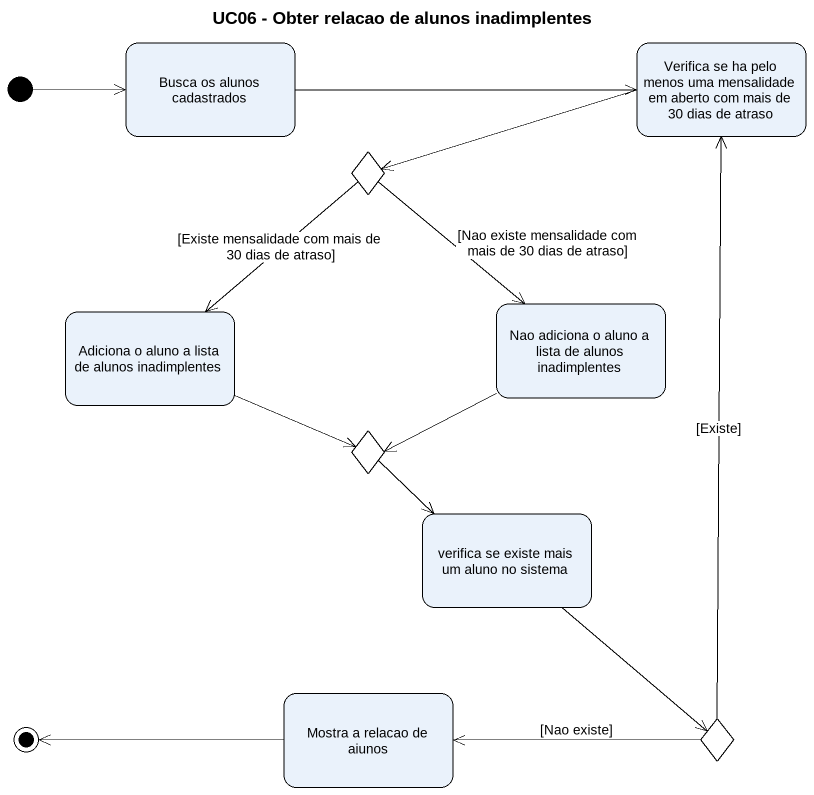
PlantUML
@startuml
title UC06 - Obter relacao de alunos inadimplentes
hide empty description
state "Busca os alunos cadastrados" as Busca_os_alunos_cadastrados
state "Verifica se ha pelo menos uma mensalidade em aberto com mais de 30 dias de atraso" as Verifica_se_ha_pelo_menos
state choice1 <<choice>>
state "Adiciona o aluno a lista de alunos inadimplentes" as Adiciona_o_aluno_a_lista_de
state "Nao adiciona o aluno a lista de alunos inadimplentes" as Nao_adiciona_o_aluno_a
state choice2 <<choice>>
state "verifica se existe mais um aluno no sistema" as verifica_se_existe_mais_um
state "Mostra a relacao de aiunos" as Mostra_a_relacao_de_aiunos
state choice3 <<choice>>
[*] -right-> Busca_os_alunos_cadastrados
Busca_os_alunos_cadastrados -right-> Verifica_se_ha_pelo_menos
Verifica_se_ha_pelo_menos -left-> choice1
choice1 --> Adiciona_o_aluno_a_lista_de : [Existe mensalidade com mais de 30 dias de atraso]
choice1 --> Nao_adiciona_o_aluno_a : [Nao existe mensalidade com mais de 30 dias de atraso]
Adiciona_o_aluno_a_lista_de -right-> choice2
Nao_adiciona_o_aluno_a -left-> choice2
choice2 --> verifica_se_existe_mais_um
verifica_se_existe_mais_um --> choice3
choice3 -up-> Verifica_se_ha_pelo_menos : [Existe]
choice3 -left-> Mostra_a_relacao_de_aiunos : [Nao existe]
Mostra_a_relacao_de_aiunos -left-> [*]
@enduml
